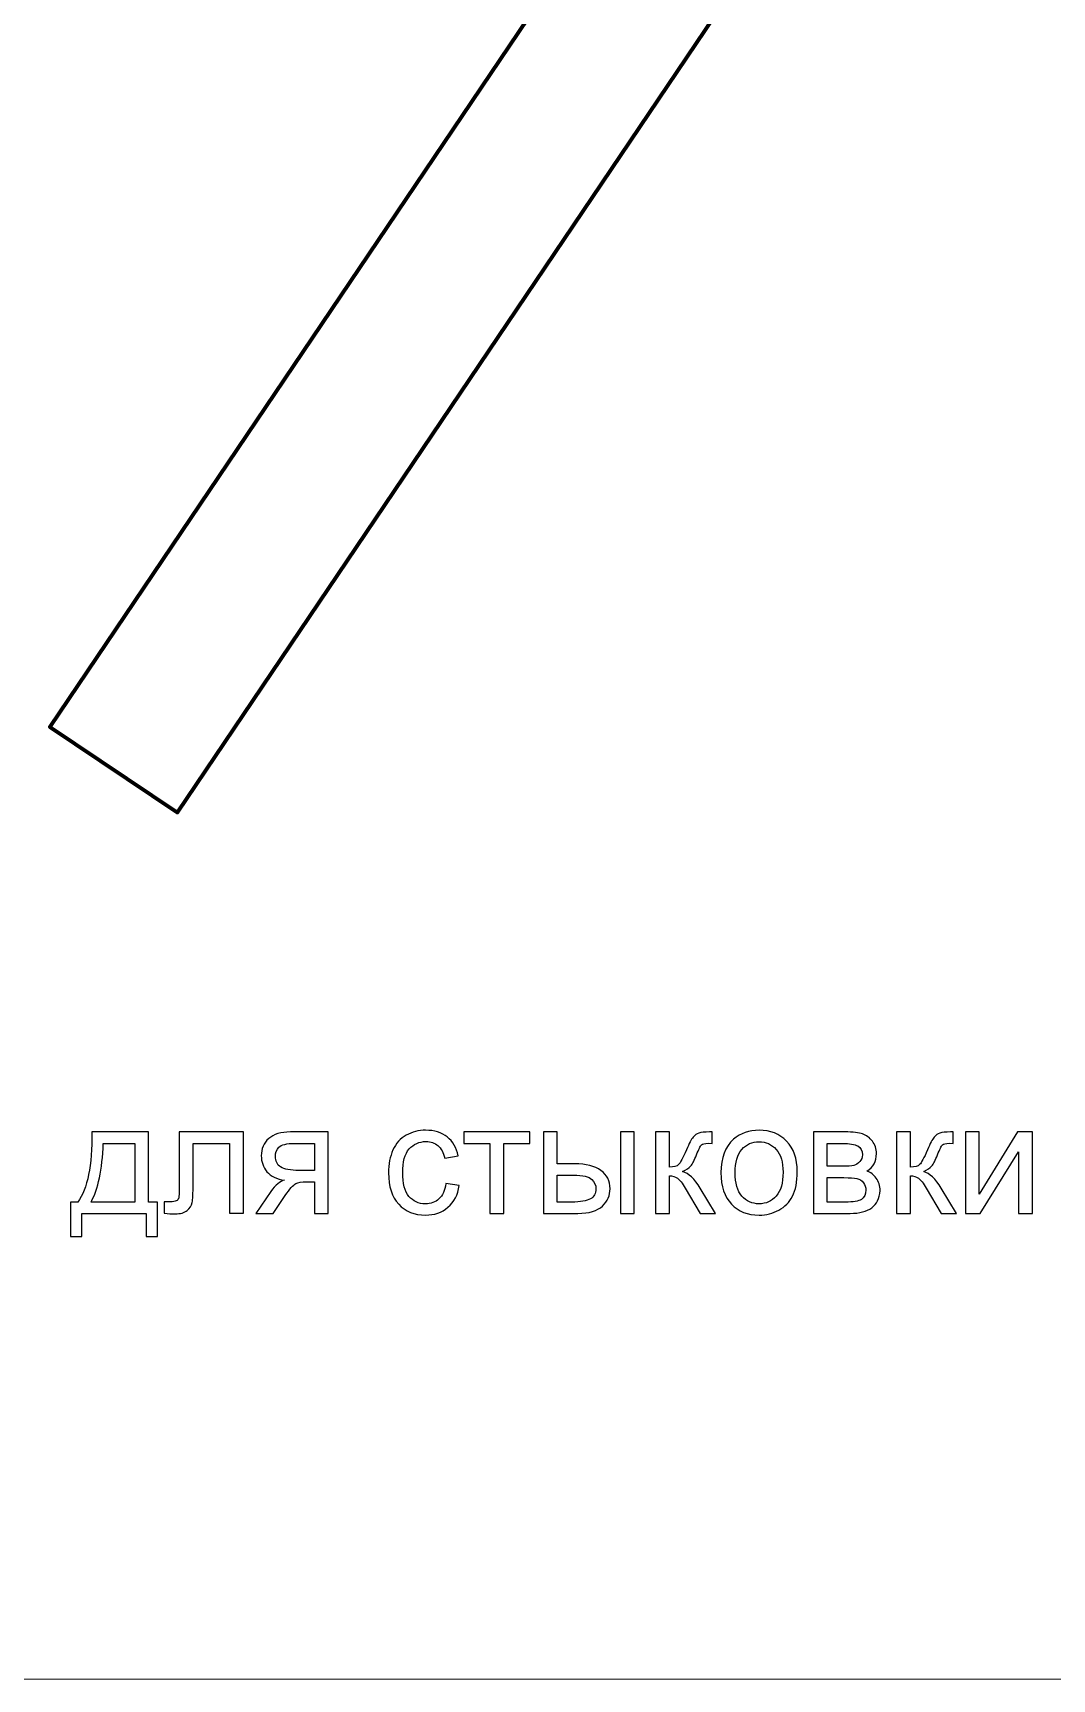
# Model space of a CAD drawing. Header units: centimetres. Extents: x -343 to 358, y -257 to 272.
# Drawn here: x -236.49 to -208.63, y 67.24 to 112.24 of the extents above; entities that cross this region are included whole.
import ezdxf

# ---------------------------------------------------------------- set-up
doc = ezdxf.new("R2010")
doc.units = ezdxf.units.CM
doc.header["$MEASUREMENT"] = 0
doc.layers.add('layer 1', color=7, linetype='Continuous')

msp = doc.modelspace()

# ---------------------------------------------------------------- linework, layer by layer
at = {"layer": 'layer 1', "color": 253, "lineweight": 20}
msp.add_open_spline([(-336.15246, 268.74795), (-336.15246, 268.74795), (-58.05242, 268.74795), (-58.05242, 268.74795), (-58.05242, 268.74795), (-54.20242, 268.74795), (-51.05242, 265.59795), (-51.05242, 261.74795), (-51.05242, 261.74795), (-51.05242, 261.74795), (-51.05242, 74.24125), (-51.05242, 74.24125), (-51.05242, 74.24125), (-51.05242, 70.39125), (-54.20242, 67.24125), (-58.05242, 67.24125), (-58.05242, 67.24125), (-58.05242, 67.24125), (-336.15246, 67.24125), (-336.15246, 67.24125), (-336.15246, 67.24125), (-340.00246, 67.24125), (-343.15246, 70.39125), (-343.15246, 74.24125), (-343.15246, 74.24125), (-343.15246, 74.24125), (-343.15246, 261.74795), (-343.15246, 261.74795), (-343.15246, 261.74795), (-343.15246, 265.59795), (-340.00246, 268.74795), (-336.15246, 268.74795)], degree=3, knots=[0, 0, 0, 0, 0.11111111, 0.11111111, 0.11111111, 0.11111111, 0.22222222, 0.22222222, 0.22222222, 0.22222222, 0.33333333, 0.33333333, 0.33333333, 0.33333333, 0.44444444, 0.44444444, 0.44444444, 0.44444444, 0.55555556, 0.55555556, 0.55555556, 0.55555556, 0.66666667, 0.66666667, 0.66666667, 0.66666667, 0.77777778, 0.77777778, 0.77777778, 0.77777778, 1, 1, 1, 1], dxfattribs=at)
at = {"layer": 'layer 1', "color": 230, "lineweight": 100}
msp.add_open_spline([(-195.80346, 152.90325), (-195.80346, 152.90325), (-192.3215, 150.55463), (-192.3215, 150.55463), (-192.3215, 150.55463), (-192.3215, 150.55463), (-232.54116, 90.92653), (-232.54116, 90.92653), (-232.54116, 90.92653), (-232.54116, 90.92653), (-236.02312, 93.27514), (-236.02312, 93.27514), (-236.02312, 93.27514), (-236.02312, 93.27514), (-195.80346, 152.90325), (-195.80346, 152.90325)], degree=3, knots=[0, 0, 0, 0, 0.2, 0.2, 0.2, 0.2, 0.4, 0.4, 0.4, 0.4, 0.6, 0.6, 0.6, 0.6, 1, 1, 1, 1], dxfattribs=at)
at = {"layer": 'layer 1', "color": 242}
for points, knots in [([(-234.87898, 82.19667), (-234.87898, 82.19667), (-233.32669, 82.19667), (-233.32669, 82.19667), (-233.32669, 82.19667), (-233.32669, 82.19667), (-233.32669, 80.2799), (-233.32669, 80.2799), (-233.32669, 80.2799), (-233.32669, 80.2799), (-233.08656, 80.2799), (-233.08656, 80.2799), (-233.08656, 80.2799), (-233.08656, 80.2799), (-233.08656, 79.34081), (-233.08656, 79.34081), (-233.08656, 79.34081), (-233.08656, 79.34081), (-233.3953, 79.34081), (-233.3953, 79.34081), (-233.3953, 79.34081), (-233.3953, 79.34081), (-233.3953, 79.97116), (-233.3953, 79.97116), (-233.3953, 79.97116), (-233.3953, 79.97116), (-235.14913, 79.97116), (-235.14913, 79.97116), (-235.14913, 79.97116), (-235.14913, 79.97116), (-235.14913, 79.34081), (-235.14913, 79.34081), (-235.14913, 79.34081), (-235.14913, 79.34081), (-235.45787, 79.34081), (-235.45787, 79.34081), (-235.45787, 79.34081), (-235.45787, 79.34081), (-235.45787, 80.2799), (-235.45787, 80.2799), (-235.45787, 80.2799), (-235.45787, 80.2799), (-235.26062, 80.2799), (-235.26062, 80.2799), (-235.26062, 80.2799), (-234.99476, 80.64082), (-234.86754, 81.27974), (-234.87898, 82.19667)], [0, 0, 0, 0, 0.07692308, 0.07692308, 0.07692308, 0.07692308, 0.15384615, 0.15384615, 0.15384615, 0.15384615, 0.23076923, 0.23076923, 0.23076923, 0.23076923, 0.30769231, 0.30769231, 0.30769231, 0.30769231, 0.38461538, 0.38461538, 0.38461538, 0.38461538, 0.46153846, 0.46153846, 0.46153846, 0.46153846, 0.53846154, 0.53846154, 0.53846154, 0.53846154, 0.61538462, 0.61538462, 0.61538462, 0.61538462, 0.69230769, 0.69230769, 0.69230769, 0.69230769, 0.76923077, 0.76923077, 0.76923077, 0.76923077, 0.84615385, 0.84615385, 0.84615385, 0.84615385, 1, 1, 1, 1]), ([(-232.48838, 82.19667), (-232.48838, 82.19667), (-230.73455, 82.19667), (-230.73455, 82.19667), (-230.73455, 82.19667), (-230.73455, 82.19667), (-230.73455, 79.9733), (-230.73455, 79.9733), (-230.73455, 79.9733), (-230.73455, 79.9733), (-231.11191, 79.9733), (-231.11191, 79.9733), (-231.11191, 79.9733), (-231.11191, 79.9733), (-231.11191, 81.88364), (-231.11191, 81.88364), (-231.11191, 81.88364), (-231.11191, 81.88364), (-232.11103, 81.88364), (-232.11103, 81.88364), (-232.11103, 81.88364), (-232.11103, 81.88364), (-232.11103, 80.7766), (-232.11103, 80.7766), (-232.11103, 80.7766), (-232.11103, 80.5186), (-232.1196, 80.34851), (-232.13604, 80.26561), (-232.13604, 80.26561), (-232.15319, 80.18342), (-232.19893, 80.11195), (-232.27398, 80.05049), (-232.27398, 80.05049), (-232.34973, 79.98903), (-232.45836, 79.9583), (-232.60058, 79.9583), (-232.60058, 79.9583), (-232.68849, 79.9583), (-232.78997, 79.96401), (-232.90432, 79.97473), (-232.90432, 79.97473), (-232.90432, 79.97473), (-232.90432, 80.28848), (-232.90432, 80.28848), (-232.90432, 80.28848), (-232.90432, 80.28848), (-232.73923, 80.28848), (-232.73923, 80.28848), (-232.73923, 80.28848), (-232.66133, 80.28848), (-232.60559, 80.29634), (-232.572, 80.31278), (-232.572, 80.31278), (-232.53841, 80.3285), (-232.51625, 80.35423), (-232.50482, 80.38925), (-232.50482, 80.38925), (-232.4941, 80.42427), (-232.48838, 80.5379), (-232.48838, 80.73015), (-232.48838, 80.73015), (-232.48838, 80.73015), (-232.48838, 82.19667), (-232.48838, 82.19667)], [0, 0, 0, 0, 0.05882353, 0.05882353, 0.05882353, 0.05882353, 0.11764706, 0.11764706, 0.11764706, 0.11764706, 0.17647059, 0.17647059, 0.17647059, 0.17647059, 0.23529412, 0.23529412, 0.23529412, 0.23529412, 0.29411765, 0.29411765, 0.29411765, 0.29411765, 0.35294118, 0.35294118, 0.35294118, 0.35294118, 0.41176471, 0.41176471, 0.41176471, 0.41176471, 0.47058824, 0.47058824, 0.47058824, 0.47058824, 0.52941176, 0.52941176, 0.52941176, 0.52941176, 0.58823529, 0.58823529, 0.58823529, 0.58823529, 0.64705882, 0.64705882, 0.64705882, 0.64705882, 0.70588235, 0.70588235, 0.70588235, 0.70588235, 0.76470588, 0.76470588, 0.76470588, 0.76470588, 0.82352941, 0.82352941, 0.82352941, 0.82352941, 0.88235294, 0.88235294, 0.88235294, 0.88235294, 1, 1, 1, 1]), ([(-228.41685, 82.19667), (-228.41685, 82.19667), (-228.41685, 79.97116), (-228.41685, 79.97116), (-228.41685, 79.97116), (-228.41685, 79.97116), (-228.7942, 79.97116), (-228.7942, 79.97116), (-228.7942, 79.97116), (-228.7942, 79.97116), (-228.7942, 80.83735), (-228.7942, 80.83735), (-228.7942, 80.83735), (-228.7942, 80.83735), (-229.01147, 80.83735), (-229.01147, 80.83735), (-229.01147, 80.83735), (-229.14368, 80.83735), (-229.24231, 80.8202), (-229.30734, 80.78518), (-229.30734, 80.78518), (-229.37238, 80.75016), (-229.46743, 80.64082), (-229.5925, 80.45571), (-229.5925, 80.45571), (-229.5925, 80.45571), (-229.92411, 79.97116), (-229.92411, 79.97116), (-229.92411, 79.97116), (-229.92411, 79.97116), (-230.39151, 79.97116), (-230.39151, 79.97116), (-230.39151, 79.97116), (-230.39151, 79.97116), (-229.98415, 80.56863), (-229.98415, 80.56863), (-229.98415, 80.56863), (-229.85979, 80.75159), (-229.73544, 80.8545), (-229.6118, 80.87809), (-229.6118, 80.87809), (-229.82692, 80.90739), (-229.987, 80.98529), (-230.09135, 81.11107), (-230.09135, 81.11107), (-230.19569, 81.23686), (-230.24786, 81.38194), (-230.24786, 81.5456), (-230.24786, 81.5456), (-230.24786, 81.73928), (-230.17997, 81.89579), (-230.04346, 82.01586), (-230.04346, 82.01586), (-229.90696, 82.13664), (-229.70899, 82.19667), (-229.45028, 82.19667), (-229.45028, 82.19667), (-229.45028, 82.19667), (-228.41685, 82.19667), (-228.41685, 82.19667)], [0, 0, 0, 0, 0.0625, 0.0625, 0.0625, 0.0625, 0.125, 0.125, 0.125, 0.125, 0.1875, 0.1875, 0.1875, 0.1875, 0.25, 0.25, 0.25, 0.25, 0.3125, 0.3125, 0.3125, 0.3125, 0.375, 0.375, 0.375, 0.375, 0.4375, 0.4375, 0.4375, 0.4375, 0.5, 0.5, 0.5, 0.5, 0.5625, 0.5625, 0.5625, 0.5625, 0.625, 0.625, 0.625, 0.625, 0.6875, 0.6875, 0.6875, 0.6875, 0.75, 0.75, 0.75, 0.75, 0.8125, 0.8125, 0.8125, 0.8125, 0.875, 0.875, 0.875, 0.875, 1, 1, 1, 1]), ([(-225.20365, 80.7859), (-225.20365, 80.7859), (-224.83487, 80.73444), (-224.83487, 80.73444), (-224.83487, 80.73444), (-224.87561, 80.48073), (-224.97852, 80.28276), (-225.14504, 80.13911), (-225.14504, 80.13911), (-225.31156, 79.99546), (-225.51668, 79.92399), (-225.75895, 79.92399), (-225.75895, 79.92399), (-226.06269, 79.92399), (-226.30711, 80.02333), (-226.4915, 80.22201), (-226.4915, 80.22201), (-226.6766, 80.42069), (-226.7688, 80.70514), (-226.7688, 81.07534), (-226.7688, 81.07534), (-226.7688, 81.31547), (-226.72877, 81.52487), (-226.64945, 81.70497), (-226.64945, 81.70497), (-226.57012, 81.88436), (-226.44933, 82.01943), (-226.28639, 82.10877), (-226.28639, 82.10877), (-226.12416, 82.19882), (-225.94763, 82.24384), (-225.7561, 82.24384), (-225.7561, 82.24384), (-225.51525, 82.24384), (-225.31728, 82.18309), (-225.16434, 82.06088), (-225.16434, 82.06088), (-225.01068, 81.93867), (-224.91206, 81.76501), (-224.86918, 81.5406), (-224.86918, 81.5406), (-224.86918, 81.5406), (-225.23366, 81.48485), (-225.23366, 81.48485), (-225.23366, 81.48485), (-225.26868, 81.63422), (-225.33015, 81.74643), (-225.41948, 81.82218), (-225.41948, 81.82218), (-225.5081, 81.89722), (-225.6153, 81.9351), (-225.74109, 81.9351), (-225.74109, 81.9351), (-225.93119, 81.9351), (-226.08556, 81.86721), (-226.20491, 81.73142), (-226.20491, 81.73142), (-226.32355, 81.59491), (-226.38287, 81.38051), (-226.38287, 81.08606), (-226.38287, 81.08606), (-226.38287, 80.78732), (-226.3257, 80.57078), (-226.21135, 80.4357), (-226.21135, 80.4357), (-226.09628, 80.30063), (-225.94691, 80.23273), (-225.76324, 80.23273), (-225.76324, 80.23273), (-225.61459, 80.23273), (-225.49095, 80.27776), (-225.39232, 80.36852), (-225.39232, 80.36852), (-225.29298, 80.45857), (-225.23009, 80.59793), (-225.20365, 80.7859)], [0, 0, 0, 0, 0.05, 0.05, 0.05, 0.05, 0.1, 0.1, 0.1, 0.1, 0.15, 0.15, 0.15, 0.15, 0.2, 0.2, 0.2, 0.2, 0.25, 0.25, 0.25, 0.25, 0.3, 0.3, 0.3, 0.3, 0.35, 0.35, 0.35, 0.35, 0.4, 0.4, 0.4, 0.4, 0.45, 0.45, 0.45, 0.45, 0.5, 0.5, 0.5, 0.5, 0.55, 0.55, 0.55, 0.55, 0.6, 0.6, 0.6, 0.6, 0.65, 0.65, 0.65, 0.65, 0.7, 0.7, 0.7, 0.7, 0.75, 0.75, 0.75, 0.75, 0.8, 0.8, 0.8, 0.8, 0.85, 0.85, 0.85, 0.85, 0.9, 0.9, 0.9, 0.9, 1, 1, 1, 1]), ([(-224.71052, 82.19667), (-224.71052, 82.19667), (-222.90952, 82.19667), (-222.90952, 82.19667), (-222.90952, 82.19667), (-222.90952, 82.19667), (-222.90952, 81.88364), (-222.90952, 81.88364), (-222.90952, 81.88364), (-222.90952, 81.88364), (-223.62135, 81.88364), (-223.62135, 81.88364), (-223.62135, 81.88364), (-223.62135, 81.88364), (-223.62135, 79.97116), (-223.62135, 79.97116), (-223.62135, 79.97116), (-223.62135, 79.97116), (-223.9987, 79.97116), (-223.9987, 79.97116), (-223.9987, 79.97116), (-223.9987, 79.97116), (-223.9987, 81.88364), (-223.9987, 81.88364), (-223.9987, 81.88364), (-223.9987, 81.88364), (-224.71052, 81.88364), (-224.71052, 81.88364), (-224.71052, 81.88364), (-224.71052, 81.88364), (-224.71052, 82.19667), (-224.71052, 82.19667)], [0, 0, 0, 0, 0.11111111, 0.11111111, 0.11111111, 0.11111111, 0.22222222, 0.22222222, 0.22222222, 0.22222222, 0.33333333, 0.33333333, 0.33333333, 0.33333333, 0.44444444, 0.44444444, 0.44444444, 0.44444444, 0.55555556, 0.55555556, 0.55555556, 0.55555556, 0.66666667, 0.66666667, 0.66666667, 0.66666667, 0.77777778, 0.77777778, 0.77777778, 0.77777778, 1, 1, 1, 1]), ([(-222.53646, 82.19667), (-222.53646, 82.19667), (-222.15911, 82.19667), (-222.15911, 82.19667), (-222.15911, 82.19667), (-222.15911, 82.19667), (-222.15911, 81.32619), (-222.15911, 81.32619), (-222.15911, 81.32619), (-222.15911, 81.32619), (-221.68313, 81.32619), (-221.68313, 81.32619), (-221.68313, 81.32619), (-221.37225, 81.32619), (-221.13355, 81.26616), (-220.9656, 81.14538), (-220.9656, 81.14538), (-220.79765, 81.0246), (-220.71403, 80.85808), (-220.71403, 80.64582), (-220.71403, 80.64582), (-220.71403, 80.46), (-220.78407, 80.30134), (-220.92414, 80.16913), (-220.92414, 80.16913), (-221.06422, 80.03691), (-221.28792, 79.97116), (-221.59594, 79.97116), (-221.59594, 79.97116), (-221.59594, 79.97116), (-222.53646, 79.97116), (-222.53646, 79.97116), (-222.53646, 79.97116), (-222.53646, 79.97116), (-222.53646, 82.19667), (-222.53646, 82.19667)], [0, 0, 0, 0, 0.1, 0.1, 0.1, 0.1, 0.2, 0.2, 0.2, 0.2, 0.3, 0.3, 0.3, 0.3, 0.4, 0.4, 0.4, 0.4, 0.5, 0.5, 0.5, 0.5, 0.6, 0.6, 0.6, 0.6, 0.7, 0.7, 0.7, 0.7, 0.8, 0.8, 0.8, 0.8, 1, 1, 1, 1]), ([(-220.43102, 82.19667), (-220.43102, 82.19667), (-220.05366, 82.19667), (-220.05366, 82.19667), (-220.05366, 82.19667), (-220.05366, 82.19667), (-220.05366, 79.97116), (-220.05366, 79.97116), (-220.05366, 79.97116), (-220.05366, 79.97116), (-220.43102, 79.97116), (-220.43102, 79.97116), (-220.43102, 79.97116), (-220.43102, 79.97116), (-220.43102, 82.19667), (-220.43102, 82.19667)], [0, 0, 0, 0, 0.2, 0.2, 0.2, 0.2, 0.4, 0.4, 0.4, 0.4, 0.6, 0.6, 0.6, 0.6, 1, 1, 1, 1]), ([(-219.4712, 82.19667), (-219.4712, 82.19667), (-219.09385, 82.19667), (-219.09385, 82.19667), (-219.09385, 82.19667), (-219.09385, 82.19667), (-219.09385, 81.23614), (-219.09385, 81.23614), (-219.09385, 81.23614), (-218.97379, 81.23614), (-218.88946, 81.25901), (-218.84086, 81.30547), (-218.84086, 81.30547), (-218.79297, 81.35121), (-218.72222, 81.48485), (-218.62788, 81.70712), (-218.62788, 81.70712), (-218.55356, 81.88293), (-218.49352, 81.99871), (-218.44778, 82.05445), (-218.44778, 82.05445), (-218.40133, 82.1102), (-218.34844, 82.14808), (-218.28841, 82.16737), (-218.28841, 82.16737), (-218.22766, 82.18667), (-218.13118, 82.19667), (-217.99896, 82.19667), (-217.99896, 82.19667), (-217.99896, 82.19667), (-217.92321, 82.19667), (-217.92321, 82.19667), (-217.92321, 82.19667), (-217.92321, 82.19667), (-217.92321, 81.88579), (-217.92321, 81.88579), (-217.92321, 81.88579), (-217.92321, 81.88579), (-218.02827, 81.88793), (-218.02827, 81.88793), (-218.02827, 81.88793), (-218.12761, 81.88793), (-218.19121, 81.87292), (-218.21909, 81.84362), (-218.21909, 81.84362), (-218.24839, 81.81289), (-218.29341, 81.72141), (-218.35345, 81.56918), (-218.35345, 81.56918), (-218.41062, 81.42339), (-218.46279, 81.32262), (-218.51067, 81.26687), (-218.51067, 81.26687), (-218.55784, 81.21113), (-218.63146, 81.16039), (-218.7308, 81.11393), (-218.7308, 81.11393), (-218.56856, 81.07034), (-218.40848, 80.91954), (-218.25125, 80.66083), (-218.25125, 80.66083), (-218.25125, 80.66083), (-217.83745, 79.97116), (-217.83745, 79.97116), (-217.83745, 79.97116), (-217.83745, 79.97116), (-218.25196, 79.97116), (-218.25196, 79.97116), (-218.25196, 79.97116), (-218.25196, 79.97116), (-218.66004, 80.65868), (-218.66004, 80.65868), (-218.66004, 80.65868), (-218.74223, 80.79804), (-218.8137, 80.88952), (-218.87445, 80.93383), (-218.87445, 80.93383), (-218.93591, 80.97814), (-219.00881, 81.0003), (-219.09385, 81.0003), (-219.09385, 81.0003), (-219.09385, 81.0003), (-219.09385, 79.97116), (-219.09385, 79.97116), (-219.09385, 79.97116), (-219.09385, 79.97116), (-219.4712, 79.97116), (-219.4712, 79.97116), (-219.4712, 79.97116), (-219.4712, 79.97116), (-219.4712, 82.19667), (-219.4712, 82.19667)], [0, 0, 0, 0, 0.04166667, 0.04166667, 0.04166667, 0.04166667, 0.08333333, 0.08333333, 0.08333333, 0.08333333, 0.125, 0.125, 0.125, 0.125, 0.16666667, 0.16666667, 0.16666667, 0.16666667, 0.20833333, 0.20833333, 0.20833333, 0.20833333, 0.25, 0.25, 0.25, 0.25, 0.29166667, 0.29166667, 0.29166667, 0.29166667, 0.33333333, 0.33333333, 0.33333333, 0.33333333, 0.375, 0.375, 0.375, 0.375, 0.41666667, 0.41666667, 0.41666667, 0.41666667, 0.45833333, 0.45833333, 0.45833333, 0.45833333, 0.5, 0.5, 0.5, 0.5, 0.54166667, 0.54166667, 0.54166667, 0.54166667, 0.58333333, 0.58333333, 0.58333333, 0.58333333, 0.625, 0.625, 0.625, 0.625, 0.66666667, 0.66666667, 0.66666667, 0.66666667, 0.70833333, 0.70833333, 0.70833333, 0.70833333, 0.75, 0.75, 0.75, 0.75, 0.79166667, 0.79166667, 0.79166667, 0.79166667, 0.83333333, 0.83333333, 0.83333333, 0.83333333, 0.875, 0.875, 0.875, 0.875, 0.91666667, 0.91666667, 0.91666667, 0.91666667, 1, 1, 1, 1]), ([(-217.6845, 81.08392), (-217.6845, 81.49486), (-217.57015, 81.79931), (-217.34074, 81.99728), (-217.34074, 81.99728), (-217.14992, 82.16165), (-216.91622, 82.24384), (-216.64107, 82.24384), (-216.64107, 82.24384), (-216.3359, 82.24384), (-216.08576, 82.14379), (-215.89137, 81.94368), (-215.89137, 81.94368), (-215.69769, 81.74428), (-215.6005, 81.4677), (-215.6005, 81.11536), (-215.6005, 81.11536), (-215.6005, 80.82949), (-215.64338, 80.60508), (-215.72914, 80.44142), (-215.72914, 80.44142), (-215.8149, 80.27776), (-215.93997, 80.15054), (-216.10435, 80.05978), (-216.10435, 80.05978), (-216.26801, 79.96902), (-216.44739, 79.92399), (-216.64107, 79.92399), (-216.64107, 79.92399), (-216.95267, 79.92399), (-217.20424, 80.02333), (-217.39649, 80.22273), (-217.39649, 80.22273), (-217.58874, 80.42212), (-217.6845, 80.70942), (-217.6845, 81.08392)], [0, 0, 0, 0, 0.1, 0.1, 0.1, 0.1, 0.2, 0.2, 0.2, 0.2, 0.3, 0.3, 0.3, 0.3, 0.4, 0.4, 0.4, 0.4, 0.5, 0.5, 0.5, 0.5, 0.6, 0.6, 0.6, 0.6, 0.7, 0.7, 0.7, 0.7, 0.8, 0.8, 0.8, 0.8, 1, 1, 1, 1]), ([(-217.29858, 81.0832), (-217.29858, 80.79876), (-217.2364, 80.58578), (-217.11204, 80.44499), (-217.11204, 80.44499), (-216.98698, 80.30349), (-216.83046, 80.23273), (-216.64107, 80.23273), (-216.64107, 80.23273), (-216.45382, 80.23273), (-216.29802, 80.30349), (-216.17296, 80.44571), (-216.17296, 80.44571), (-216.0486, 80.58793), (-215.98642, 80.80448), (-215.98642, 81.09535), (-215.98642, 81.09535), (-215.98642, 81.36979), (-216.04932, 81.57776), (-216.17438, 81.71855), (-216.17438, 81.71855), (-216.29945, 81.86006), (-216.45525, 81.93081), (-216.64107, 81.93081), (-216.64107, 81.93081), (-216.83046, 81.93081), (-216.98698, 81.86077), (-217.11204, 81.71998), (-217.11204, 81.71998), (-217.2364, 81.57919), (-217.29858, 81.36693), (-217.29858, 81.0832)], [0, 0, 0, 0, 0.11111111, 0.11111111, 0.11111111, 0.11111111, 0.22222222, 0.22222222, 0.22222222, 0.22222222, 0.33333333, 0.33333333, 0.33333333, 0.33333333, 0.44444444, 0.44444444, 0.44444444, 0.44444444, 0.55555556, 0.55555556, 0.55555556, 0.55555556, 0.66666667, 0.66666667, 0.66666667, 0.66666667, 0.77777778, 0.77777778, 0.77777778, 0.77777778, 1, 1, 1, 1]), ([(-215.15811, 82.19667), (-215.15811, 82.19667), (-214.28977, 82.19667), (-214.28977, 82.19667), (-214.28977, 82.19667), (-214.0768, 82.19667), (-213.91814, 82.17881), (-213.81379, 82.14307), (-213.81379, 82.14307), (-213.71017, 82.10734), (-213.62083, 82.0423), (-213.5465, 81.94725), (-213.5465, 81.94725), (-213.47146, 81.85148), (-213.4343, 81.73785), (-213.4343, 81.60492), (-213.4343, 81.60492), (-213.4343, 81.49843), (-213.45645, 81.40552), (-213.50005, 81.32691), (-213.50005, 81.32691), (-213.54436, 81.24758), (-213.61011, 81.18111), (-213.69873, 81.12823), (-213.69873, 81.12823), (-213.59439, 81.09321), (-213.50791, 81.02817), (-213.43859, 80.9324), (-213.43859, 80.9324), (-213.36998, 80.83735), (-213.33567, 80.72372), (-213.33567, 80.59293), (-213.33567, 80.59293), (-213.34925, 80.3821), (-213.42501, 80.22559), (-213.56151, 80.1241), (-213.56151, 80.1241), (-213.69802, 80.0219), (-213.8967, 79.97116), (-214.15684, 79.97116), (-214.15684, 79.97116), (-214.15684, 79.97116), (-215.15811, 79.97116), (-215.15811, 79.97116), (-215.15811, 79.97116), (-215.15811, 79.97116), (-215.15811, 82.19667), (-215.15811, 82.19667)], [0, 0, 0, 0, 0.07692308, 0.07692308, 0.07692308, 0.07692308, 0.15384615, 0.15384615, 0.15384615, 0.15384615, 0.23076923, 0.23076923, 0.23076923, 0.23076923, 0.30769231, 0.30769231, 0.30769231, 0.30769231, 0.38461538, 0.38461538, 0.38461538, 0.38461538, 0.46153846, 0.46153846, 0.46153846, 0.46153846, 0.53846154, 0.53846154, 0.53846154, 0.53846154, 0.61538462, 0.61538462, 0.61538462, 0.61538462, 0.69230769, 0.69230769, 0.69230769, 0.69230769, 0.76923077, 0.76923077, 0.76923077, 0.76923077, 0.84615385, 0.84615385, 0.84615385, 0.84615385, 1, 1, 1, 1]), ([(-212.88399, 82.19667), (-212.88399, 82.19667), (-212.50664, 82.19667), (-212.50664, 82.19667), (-212.50664, 82.19667), (-212.50664, 82.19667), (-212.50664, 81.23614), (-212.50664, 81.23614), (-212.50664, 81.23614), (-212.38658, 81.23614), (-212.30225, 81.25901), (-212.25365, 81.30547), (-212.25365, 81.30547), (-212.20576, 81.35121), (-212.13501, 81.48485), (-212.04067, 81.70712), (-212.04067, 81.70712), (-211.96635, 81.88293), (-211.90631, 81.99871), (-211.86057, 82.05445), (-211.86057, 82.05445), (-211.81412, 82.1102), (-211.76123, 82.14808), (-211.7012, 82.16737), (-211.7012, 82.16737), (-211.64045, 82.18667), (-211.54397, 82.19667), (-211.41175, 82.19667), (-211.41175, 82.19667), (-211.41175, 82.19667), (-211.336, 82.19667), (-211.336, 82.19667), (-211.336, 82.19667), (-211.336, 82.19667), (-211.336, 81.88579), (-211.336, 81.88579), (-211.336, 81.88579), (-211.336, 81.88579), (-211.44106, 81.88793), (-211.44106, 81.88793), (-211.44106, 81.88793), (-211.5404, 81.88793), (-211.604, 81.87292), (-211.63188, 81.84362), (-211.63188, 81.84362), (-211.66118, 81.81289), (-211.7062, 81.72141), (-211.76624, 81.56918), (-211.76624, 81.56918), (-211.82341, 81.42339), (-211.87558, 81.32262), (-211.92346, 81.26687), (-211.92346, 81.26687), (-211.97063, 81.21113), (-212.04425, 81.16039), (-212.14359, 81.11393), (-212.14359, 81.11393), (-211.98135, 81.07034), (-211.82127, 80.91954), (-211.66404, 80.66083), (-211.66404, 80.66083), (-211.66404, 80.66083), (-211.25024, 79.97116), (-211.25024, 79.97116), (-211.25024, 79.97116), (-211.25024, 79.97116), (-211.66475, 79.97116), (-211.66475, 79.97116), (-211.66475, 79.97116), (-211.66475, 79.97116), (-212.07283, 80.65868), (-212.07283, 80.65868), (-212.07283, 80.65868), (-212.15502, 80.79804), (-212.22649, 80.88952), (-212.28724, 80.93383), (-212.28724, 80.93383), (-212.3487, 80.97814), (-212.4216, 81.0003), (-212.50664, 81.0003), (-212.50664, 81.0003), (-212.50664, 81.0003), (-212.50664, 79.97116), (-212.50664, 79.97116), (-212.50664, 79.97116), (-212.50664, 79.97116), (-212.88399, 79.97116), (-212.88399, 79.97116), (-212.88399, 79.97116), (-212.88399, 79.97116), (-212.88399, 82.19667), (-212.88399, 82.19667)], [0, 0, 0, 0, 0.04166667, 0.04166667, 0.04166667, 0.04166667, 0.08333333, 0.08333333, 0.08333333, 0.08333333, 0.125, 0.125, 0.125, 0.125, 0.16666667, 0.16666667, 0.16666667, 0.16666667, 0.20833333, 0.20833333, 0.20833333, 0.20833333, 0.25, 0.25, 0.25, 0.25, 0.29166667, 0.29166667, 0.29166667, 0.29166667, 0.33333333, 0.33333333, 0.33333333, 0.33333333, 0.375, 0.375, 0.375, 0.375, 0.41666667, 0.41666667, 0.41666667, 0.41666667, 0.45833333, 0.45833333, 0.45833333, 0.45833333, 0.5, 0.5, 0.5, 0.5, 0.54166667, 0.54166667, 0.54166667, 0.54166667, 0.58333333, 0.58333333, 0.58333333, 0.58333333, 0.625, 0.625, 0.625, 0.625, 0.66666667, 0.66666667, 0.66666667, 0.66666667, 0.70833333, 0.70833333, 0.70833333, 0.70833333, 0.75, 0.75, 0.75, 0.75, 0.79166667, 0.79166667, 0.79166667, 0.79166667, 0.83333333, 0.83333333, 0.83333333, 0.83333333, 0.875, 0.875, 0.875, 0.875, 0.91666667, 0.91666667, 0.91666667, 0.91666667, 1, 1, 1, 1]), ([(-211.00367, 82.19667), (-211.00367, 82.19667), (-210.62632, 82.19667), (-210.62632, 82.19667), (-210.62632, 82.19667), (-210.62632, 82.19667), (-210.62632, 80.49931), (-210.62632, 80.49931), (-210.62632, 80.49931), (-210.62632, 80.49931), (-209.57788, 82.19667), (-209.57788, 82.19667), (-209.57788, 82.19667), (-209.57788, 82.19667), (-209.17266, 82.19667), (-209.17266, 82.19667), (-209.17266, 82.19667), (-209.17266, 82.19667), (-209.17266, 79.97116), (-209.17266, 79.97116), (-209.17266, 79.97116), (-209.17266, 79.97116), (-209.55001, 79.97116), (-209.55001, 79.97116), (-209.55001, 79.97116), (-209.55001, 79.97116), (-209.55001, 81.6578), (-209.55001, 81.6578), (-209.55001, 81.6578), (-209.55001, 81.6578), (-210.59701, 79.97116), (-210.59701, 79.97116), (-210.59701, 79.97116), (-210.59701, 79.97116), (-211.00367, 79.97116), (-211.00367, 79.97116), (-211.00367, 79.97116), (-211.00367, 79.97116), (-211.00367, 82.19667), (-211.00367, 82.19667)], [0, 0, 0, 0, 0.09090909, 0.09090909, 0.09090909, 0.09090909, 0.18181818, 0.18181818, 0.18181818, 0.18181818, 0.27272727, 0.27272727, 0.27272727, 0.27272727, 0.36363636, 0.36363636, 0.36363636, 0.36363636, 0.45454545, 0.45454545, 0.45454545, 0.45454545, 0.54545455, 0.54545455, 0.54545455, 0.54545455, 0.63636364, 0.63636364, 0.63636364, 0.63636364, 0.72727273, 0.72727273, 0.72727273, 0.72727273, 0.81818182, 0.81818182, 0.81818182, 0.81818182, 1, 1, 1, 1]), ([(-234.56595, 81.88364), (-234.59382, 81.1611), (-234.70531, 80.62652), (-234.90042, 80.2799), (-234.90042, 80.2799), (-234.90042, 80.2799), (-233.70405, 80.2799), (-233.70405, 80.2799), (-233.70405, 80.2799), (-233.70405, 80.2799), (-233.70405, 81.88364), (-233.70405, 81.88364), (-233.70405, 81.88364), (-233.70405, 81.88364), (-234.56595, 81.88364), (-234.56595, 81.88364)], [0, 0, 0, 0, 0.2, 0.2, 0.2, 0.2, 0.4, 0.4, 0.4, 0.4, 0.6, 0.6, 0.6, 0.6, 1, 1, 1, 1]), ([(-228.7942, 81.88364), (-228.7942, 81.88364), (-229.33021, 81.88364), (-229.33021, 81.88364), (-229.33021, 81.88364), (-229.55462, 81.88364), (-229.6997, 81.84862), (-229.76474, 81.77859), (-229.76474, 81.77859), (-229.82977, 81.70855), (-229.86193, 81.62636), (-229.86193, 81.53274), (-229.86193, 81.53274), (-229.86193, 81.39981), (-229.81405, 81.30189), (-229.71828, 81.23972), (-229.71828, 81.23972), (-229.62323, 81.17754), (-229.45385, 81.14609), (-229.21086, 81.14609), (-229.21086, 81.14609), (-229.21086, 81.14609), (-228.7942, 81.14609), (-228.7942, 81.14609), (-228.7942, 81.14609), (-228.7942, 81.14609), (-228.7942, 81.88364), (-228.7942, 81.88364)], [0, 0, 0, 0, 0.125, 0.125, 0.125, 0.125, 0.25, 0.25, 0.25, 0.25, 0.375, 0.375, 0.375, 0.375, 0.5, 0.5, 0.5, 0.5, 0.625, 0.625, 0.625, 0.625, 0.75, 0.75, 0.75, 0.75, 1, 1, 1, 1]), ([(-214.78076, 81.25758), (-214.78076, 81.25758), (-214.38053, 81.25758), (-214.38053, 81.25758), (-214.38053, 81.25758), (-214.22116, 81.25758), (-214.1111, 81.26616), (-214.05178, 81.2826), (-214.05178, 81.2826), (-213.99175, 81.29975), (-213.93815, 81.33334), (-213.89098, 81.3848), (-213.89098, 81.3848), (-213.84381, 81.43554), (-213.82023, 81.497), (-213.82023, 81.56847), (-213.82023, 81.56847), (-213.82023, 81.68639), (-213.86168, 81.76787), (-213.94387, 81.81432), (-213.94387, 81.81432), (-214.02677, 81.86077), (-214.16827, 81.88364), (-214.36839, 81.88364), (-214.36839, 81.88364), (-214.36839, 81.88364), (-214.78076, 81.88364), (-214.78076, 81.88364), (-214.78076, 81.88364), (-214.78076, 81.88364), (-214.78076, 81.25758), (-214.78076, 81.25758)], [0, 0, 0, 0, 0.11111111, 0.11111111, 0.11111111, 0.11111111, 0.22222222, 0.22222222, 0.22222222, 0.22222222, 0.33333333, 0.33333333, 0.33333333, 0.33333333, 0.44444444, 0.44444444, 0.44444444, 0.44444444, 0.55555556, 0.55555556, 0.55555556, 0.55555556, 0.66666667, 0.66666667, 0.66666667, 0.66666667, 0.77777778, 0.77777778, 0.77777778, 0.77777778, 1, 1, 1, 1]), ([(-222.15911, 80.2799), (-222.15911, 80.2799), (-221.76318, 80.2799), (-221.76318, 80.2799), (-221.76318, 80.2799), (-221.52519, 80.2799), (-221.35438, 80.3092), (-221.2529, 80.36781), (-221.2529, 80.36781), (-221.1507, 80.42641), (-221.09996, 80.51789), (-221.09996, 80.64224), (-221.09996, 80.64224), (-221.09996, 80.73873), (-221.13783, 80.82449), (-221.21288, 80.90024), (-221.21288, 80.90024), (-221.28863, 80.97529), (-221.45515, 81.01316), (-221.71315, 81.01316), (-221.71315, 81.01316), (-221.71315, 81.01316), (-222.15911, 81.01316), (-222.15911, 81.01316), (-222.15911, 81.01316), (-222.15911, 81.01316), (-222.15911, 80.2799), (-222.15911, 80.2799)], [0, 0, 0, 0, 0.125, 0.125, 0.125, 0.125, 0.25, 0.25, 0.25, 0.25, 0.375, 0.375, 0.375, 0.375, 0.5, 0.5, 0.5, 0.5, 0.625, 0.625, 0.625, 0.625, 0.75, 0.75, 0.75, 0.75, 1, 1, 1, 1]), ([(-214.78076, 80.2799), (-214.78076, 80.2799), (-214.28548, 80.2799), (-214.28548, 80.2799), (-214.28548, 80.2799), (-214.07251, 80.2799), (-213.926, 80.30492), (-213.84667, 80.35423), (-213.84667, 80.35423), (-213.76734, 80.40426), (-213.72589, 80.4893), (-213.7216, 80.61151), (-213.7216, 80.61151), (-213.7216, 80.68227), (-213.74447, 80.74873), (-213.79021, 80.80948), (-213.79021, 80.80948), (-213.83666, 80.87023), (-213.8967, 80.90882), (-213.97031, 80.92454), (-213.97031, 80.92454), (-214.04392, 80.94098), (-214.16256, 80.94884), (-214.3255, 80.94884), (-214.3255, 80.94884), (-214.3255, 80.94884), (-214.78076, 80.94884), (-214.78076, 80.94884), (-214.78076, 80.94884), (-214.78076, 80.94884), (-214.78076, 80.2799), (-214.78076, 80.2799)], [0, 0, 0, 0, 0.11111111, 0.11111111, 0.11111111, 0.11111111, 0.22222222, 0.22222222, 0.22222222, 0.22222222, 0.33333333, 0.33333333, 0.33333333, 0.33333333, 0.44444444, 0.44444444, 0.44444444, 0.44444444, 0.55555556, 0.55555556, 0.55555556, 0.55555556, 0.66666667, 0.66666667, 0.66666667, 0.66666667, 0.77777778, 0.77777778, 0.77777778, 0.77777778, 1, 1, 1, 1])]:
    msp.add_open_spline(points, degree=3, knots=knots, dxfattribs=at)

doc.saveas('drawing.dxf')
